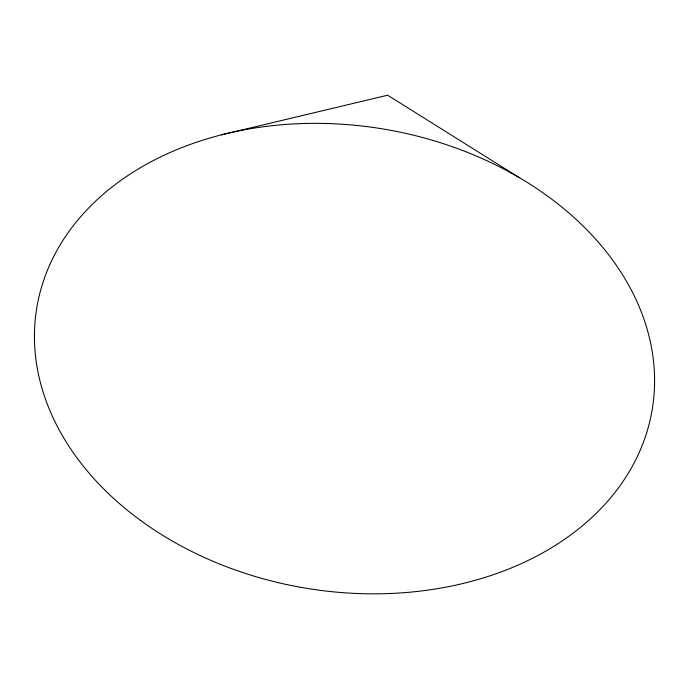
<?xml version="1.0" encoding="UTF-8"?>
<svg xmlns="http://www.w3.org/2000/svg" width="689" height="689" viewBox="0 0 689 689"><rect width="100%" height="100%" fill="white"/><g stroke="black" fill="none" stroke-linecap="round" stroke-linejoin="round"><path stroke-width="1.03" d="M221.755 134.768L387.649 95.211L519.256 177.616M140.857 520.643A311.876 232.83 9.3 0 0 648.831 425.242A311.876 232.83 9.3 0 0 243.854 129.894A311.876 232.83 9.3 0 0 140.857 520.643"/></g></svg>
